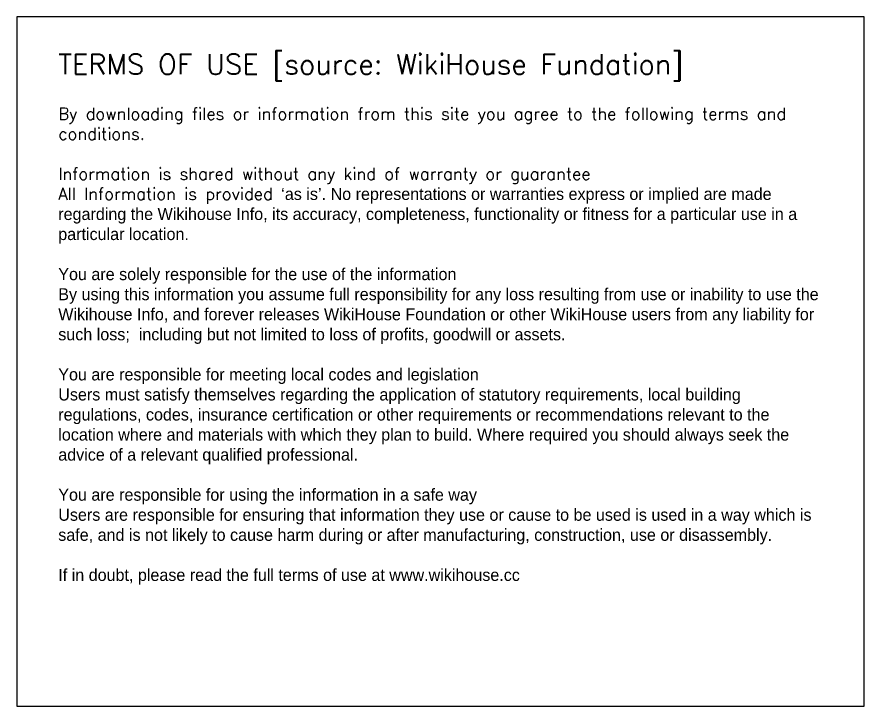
# Model space of a CAD drawing. Header units: millimetres. Extents: x -2063935 to 28085, y -14264 to 11271.
# Drawn here: x -19471 to -17360, y 9553 to 11271 of the extents above; entities that cross this region are included whole.
import ezdxf

# ---------------------------------------------------------------- set-up
doc = ezdxf.new("R2010")
doc.units = ezdxf.units.MM
doc.layers.add('ATTENTION', color=30, linetype='Continuous')
doc.styles.get("Standard").update_dxf_attribs({"font": 'romans.shx'})

msp = doc.modelspace()

# ---------------------------------------------------------------- linework, layer by layer
at = {"layer": 'ATTENTION'}
msp.add_lwpolyline([(-19471.37532, 9552.62091), (-17359.84966, 9552.62091), (-17359.84966, 11271.35584), (-19471.37532, 11271.35584)], close=True, dxfattribs=at)

# ---------------------------------------------------------------- texts
at = {"layer": 'ATTENTION', "insert": (-19368.35691, 11178.29244), "char_height": 20, "attachment_point": 1}
msp.add_mtext_dynamic_manual_height_columns('{\\H2.5x;TERMS OF USE [source: WikiHouse Fundation]\\P\\H0.6x;\\PBy downloading files or information from this site you agree to the following terms and conditions.\\P\\PInformation is shared without any kind of warranty or guarantee\\PAll Information is provided \\fArial|b0|i0|c0|p34;‘\\Ftxt|c0;as is\\fArial|b0|i0|c0|p34;’\\Ftxt|c0;. No representations or warranties express or implied are made regarding the Wikihouse Info, its accuracy, completeness, functionality or fitness for a particular use in a particular location.  \\P\\PYou are solely responsible for the use of the information\\PBy using this information you assume full responsibility for any loss resulting from use or inability to use the Wikihouse Info, and forever releases WikiHouse Foundation or other WikiHouse users from any liability for such loss;  including but not limited to loss of profits, goodwill or assets.\\P\\PYou are responsible for meeting local codes and legislation\\PUsers must satisfy themselves regarding the application of statutory requirements, local building regulations, codes, insurance certification or other requirements or recommendations relevant to the location where and materials with which they plan to build. Where required you should always seek the advice of a relevant qualified professional.\\P\\PYou are responsible for using the information in a safe way\\PUsers are responsible for ensuring that information they use or cause to be used is used in a way which is safe, and is not likely to cause harm during or after manufacturing, construction, use or disassembly.\\P\\PIf in doubt, please read the full terms of use at www.wikihouse.cc}', width=1891.4737177, gutter_width=1, heights=[0], dxfattribs=at)

doc.saveas('drawing.dxf')
